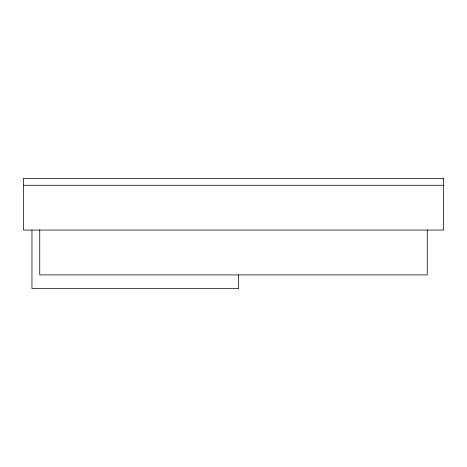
<?xml version="1.0" encoding="UTF-8"?>
<svg xmlns="http://www.w3.org/2000/svg" width="467" height="467" viewBox="0 0 467 467"><rect width="100%" height="100%" fill="white"/><g stroke="black" fill="none" stroke-linecap="round" stroke-linejoin="round"><path stroke-width="0.7" d="M23.35 185.271L443.65 185.271M238.649 274.905L238.666 288.624L31.96 288.624L31.96 230.056M427.264 230.056L427.264 274.905L39.736 274.905L39.736 230.056M443.65 178.376L23.35 178.376L23.35 230.056L443.65 230.056L443.65 178.376"/></g></svg>
